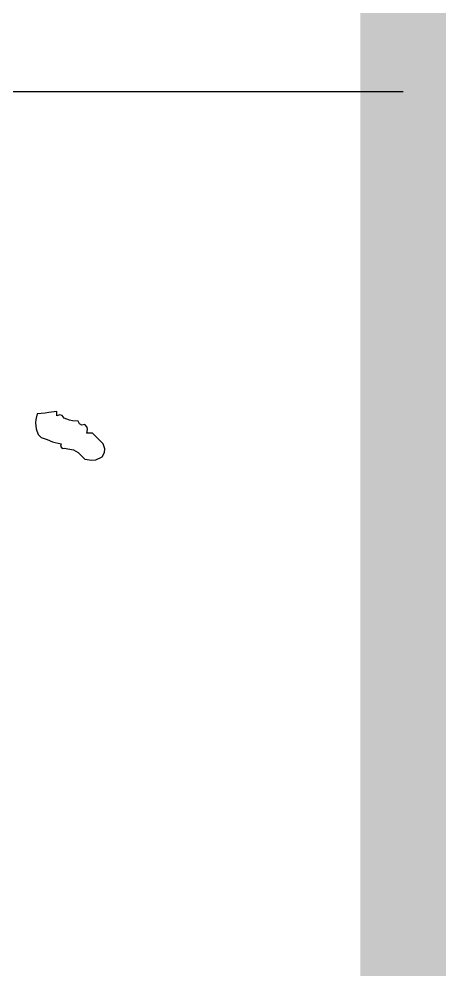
# Model space of a CAD drawing. Extents: x -737978 to 768813, y -372247 to 1140308.
# Drawn here: x -482836 to -482586, y -328784 to -328229 of the extents above; entities that cross this region are included whole.
import ezdxf

# ---------------------------------------------------------------- set-up
doc = ezdxf.new("R2010")
doc.units = 0
doc.header["$LTSCALE"] = 1000
doc.header["$MEASUREMENT"] = 0
doc.layers.get('0').update_dxf_attribs({"linetype": 'CONTINUOUS'})
doc.layers.add('PUB_TITLE', color=4, linetype='CONTINUOUS')

# ---------------------------------------------------------------- blocks, each defined once
blk = doc.blocks.new('黄履优')
for p, q in [((1.436974, 0.478436), (1.435887, 0.473884)), ((1.442993, 0.478909), (1.436974, 0.478436)), ((1.446, 0.479243), (1.442993, 0.478909)), ((1.451977, 0.480103), (1.446, 0.479243)), ((1.451977, 0.478769), (1.451977, 0.480103)), ((1.451977, 0.478102), (1.451977, 0.478769)), ((1.451977, 0.476769), (1.451977, 0.478102)), ((1.454267, 0.477571), (1.451977, 0.476769)), ((1.456291, 0.476993), (1.454267, 0.477571)), ((1.457811, 0.475102), (1.456291, 0.476993)), ((1.435887, 0.473884), (1.435711, 0.471426)), ((1.435711, 0.471426), (1.43614, 0.466766)), ((1.461921, 0.473398), (1.457811, 0.475102)), ((1.464207, 0.47287), (1.461921, 0.473398)), ((1.468647, 0.472601), (1.464207, 0.47287)), ((1.469663, 0.470609), (1.468647, 0.472601)), ((1.471445, 0.469718), (1.469663, 0.470609)), ((1.473648, 0.4701), (1.471445, 0.469718)), ((1.475385, 0.467969), (1.473648, 0.4701)), ((1.43614, 0.466766), (1.437758, 0.462338)), ((1.437758, 0.462338), (1.440047, 0.46005)), ((1.475315, 0.463432), (1.475845, 0.46613)), ((1.476982, 0.463432), (1.475315, 0.463432)), ((1.475845, 0.46613), (1.475385, 0.467969)), ((1.477816, 0.463432), (1.476982, 0.463432)), ((1.479483, 0.463432), (1.477816, 0.463432)), ((1.482817, 0.460098), (1.479483, 0.463432)), ((1.440047, 0.46005), (1.444475, 0.458431)), ((1.444475, 0.458431), (1.448719, 0.456833)), ((1.448719, 0.456833), (1.450903, 0.456161)), ((1.450903, 0.456161), (1.455311, 0.455097)), ((1.455311, 0.455097), (1.454792, 0.453513)), ((1.484484, 0.458431), (1.482817, 0.460098)), ((1.487818, 0.455097), (1.484484, 0.458431)), ((1.489171, 0.451318), (1.487818, 0.455097)), ((1.454792, 0.453513), (1.456145, 0.451709)), ((1.456145, 0.451709), (1.457811, 0.451763)), ((1.457811, 0.451763), (1.46486, 0.450512)), ((1.46486, 0.450512), (1.468626, 0.44853)), ((1.468626, 0.44853), (1.473648, 0.443428)), ((1.486984, 0.445095), (1.488945, 0.448599)), ((1.488945, 0.448599), (1.489171, 0.451318)), ((1.473648, 0.443428), (1.478952, 0.442552)), ((1.478952, 0.442552), (1.482059, 0.44294)), ((1.482059, 0.44294), (1.486984, 0.445095))]:
    blk.add_line(p, q)
blk = doc.blocks.new('TQ1')
at = {"layer": 'PUB_TITLE'}
blk.add_line((-49854.76, -404654.76), (-43854.76, -404654.76), dxfattribs=at)
at = {"xscale": 1056, "yscale": 1056, "zscale": 1056}
blk.add_blockref('黄履优', (-45670.41, -405422.44), dxfattribs=at)

msp = doc.modelspace()

# ---------------------------------------------------------------- linework, layer by layer
at = {"layer": 'PUB_TITLE', "const_width": 50}
msp.add_lwpolyline([(-543911.32, -338162.7), (-482611.32, -338162.7), (-482611.32, -309462.7), (-543911.32, -309462.7)], close=True, dxfattribs=at)

# ---------------------------------------------------------------- block references
at = {"xscale": 0.716753740501642, "yscale": 0.716753740501642, "zscale": 0.716753740501642}
msp.add_blockref('TQ1', (-451178.26, -38233.42), dxfattribs=at)

doc.saveas('drawing.dxf')
